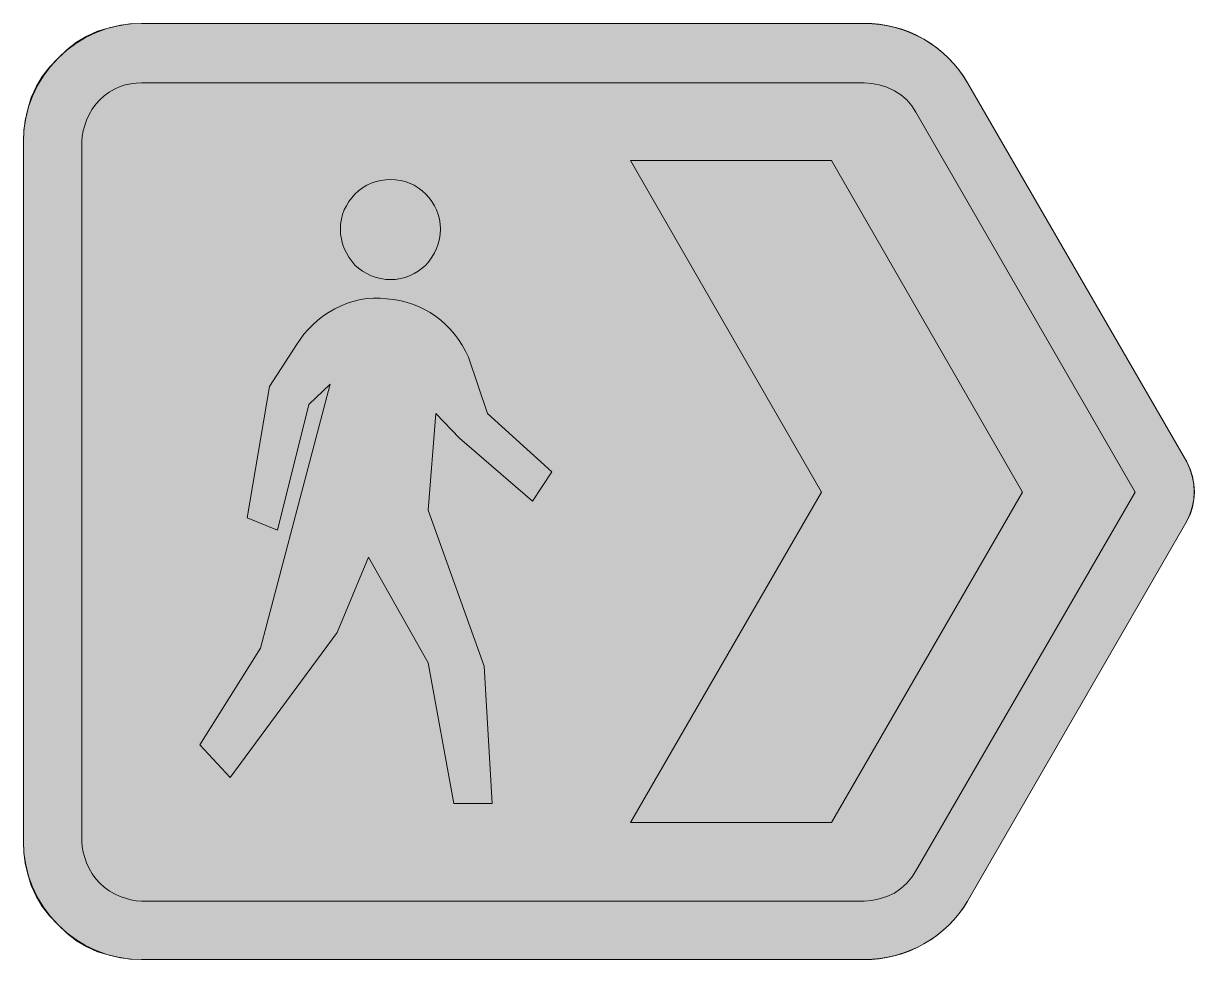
# Model space of a CAD drawing. Header units: metres. Extents: x 127 to 440, y 14 to 264.
import ezdxf

# ---------------------------------------------------------------- set-up
doc = ezdxf.new("R2010")
doc.units = ezdxf.units.M
for name, color, linetype, true_color in [('FILL_BLUE_0000FF', 7, 'Continuous', 0x0000ff), ('FILL_WHITE_FFFFFF', 7, 'Continuous', 0xffffff), ('STROKE_BLUE_0000FF', 7, 'Continuous', 0x0000ff)]:
    doc.layers.add(name, color=color, linetype=linetype, true_color=true_color)

msp = doc.modelspace()

# ---------------------------------------------------------------- hatches: boundary and pattern name
at = {"layer": 'FILL_BLUE_0000FF', "true_color": 0x0000ff}
h = msp.add_hatch(color=7, dxfattribs=at)
h.dxf.hatch_style = 1
h.paths.add_polyline_path([(157.15, 30.1), (155.7, 30.37), (152.85, 31.2), (151.33, 31.93), (149.92, 32.78), (148.63, 33.73), (147.45, 34.8), (146.38, 35.98), (145.42, 37.27), (144.58, 38.68), (143.85, 40.2), (143.02, 43.05), (142.75, 44.5), (142.65, 45.9), (142.65, 232.8), (142.75, 234.2), (143.02, 235.65), (143.85, 238.5), (144.58, 240.02), (145.42, 241.42), (146.38, 242.72), (147.45, 243.9), (148.63, 244.97), (149.92, 245.92), (151.33, 246.77), (152.85, 247.5), (154.25, 247.89), (155.7, 248.18), (157.15, 248.34), (158.55, 248.4), (351.45, 248.4), (353.47, 248.28), (355.5, 247.91), (357.52, 247.26), (359.55, 246.3), (361.28, 245.24), (362.85, 243.9), (364.19, 242.33), (365.25, 240.6), (423.75, 139.2), (365.25, 38.1), (364.19, 36.36), (362.85, 34.76), (361.28, 33.33), (359.55, 32.1), (357.52, 31.27), (355.5, 30.6), (353.47, 30.16), (351.45, 30), (158.55, 30), (157.15, 30.1)])
at = {"layer": 'FILL_WHITE_FFFFFF', "true_color": 0xffffff}
h = msp.add_hatch(color=7, dxfattribs=at)
h.dxf.hatch_style = 1
h.paths.add_polyline_path([(351.45, 264.3), (353.47, 264.24), (355.5, 264.07), (357.51, 263.76), (359.51, 263.33), (361.5, 262.75), (363.47, 262.02), (365.42, 261.14), (367.35, 260.1), (369.21, 258.93), (370.95, 257.68), (372.58, 256.35), (374.1, 254.93), (375.51, 253.42), (376.8, 251.83), (377.98, 250.16), (379.05, 248.4), (437.55, 147.3), (438.38, 145.44), (439.05, 143.47), (439.49, 141.39), (439.65, 139.2), (439.49, 137.18), (439.05, 135.19), (438.38, 133.25), (437.55, 131.4), (379.05, 30), (377.98, 28.33), (376.8, 26.7), (375.51, 25.13), (374.1, 23.63), (372.58, 22.21), (370.95, 20.89), (369.21, 19.68), (367.35, 18.6), (365.42, 17.56), (363.47, 16.68), (361.5, 15.95), (359.51, 15.37), (357.51, 14.94), (355.5, 14.63), (353.47, 14.46), (351.45, 14.4), (158.55, 14.4), (155.79, 14.52), (152.92, 14.89), (149.94, 15.54), (146.85, 16.5), (143.99, 17.79), (141.26, 19.42), (138.71, 21.39), (136.35, 23.7), (134.04, 26.06), (132.07, 28.61), (130.44, 31.34), (129.15, 34.2), (128.19, 37.17), (127.54, 40.16), (127.17, 43.1), (127.05, 45.9), (127.05, 232.8), (127.17, 235.56), (127.54, 238.42), (128.19, 241.41), (129.15, 244.5), (130.44, 247.36), (132.07, 250.09), (134.04, 252.64), (136.35, 255), (138.71, 257.31), (141.26, 259.27), (143.99, 260.91), (146.85, 262.2), (149.94, 263.16), (152.92, 263.81), (155.79, 264.18), (158.55, 264.3), (351.45, 264.3)])
h = msp.add_hatch(color=7, dxfattribs=at)
h.dxf.hatch_style = 1
h.paths.add_polyline_path([(289.05, 51), (340.05, 139.2), (289.05, 227.7), (342.75, 227.7), (393.75, 139.2), (342.75, 51), (289.05, 51)])
h = msp.add_hatch(color=7, dxfattribs=at)
h.dxf.hatch_style = 1
h.paths.add_polyline_path([(238.28, 208.06), (238.08, 206.76), (237.75, 205.49), (237.3, 204.26), (236.74, 203.07), (236.07, 201.93), (235.31, 200.84), (234.45, 199.8), (233.5, 198.94), (232.45, 198.18), (231.32, 197.51), (230.14, 196.95), (228.91, 196.5), (227.66, 196.17), (226.4, 195.97), (225.15, 195.9), (223.8, 195.97), (222.47, 196.17), (221.16, 196.5), (219.9, 196.95), (218.69, 197.51), (217.56, 198.18), (216.5, 198.94), (215.55, 199.8), (214.69, 200.84), (213.93, 201.93), (213.26, 203.07), (212.7, 204.26), (212.25, 205.49), (211.92, 206.76), (211.72, 208.06), (211.65, 209.4), (211.72, 210.73), (211.92, 212.03), (212.25, 213.29), (212.7, 214.5), (213.26, 215.65), (213.93, 216.74), (214.69, 217.76), (215.55, 218.7), (216.5, 219.64), (217.56, 220.45), (218.69, 221.12), (219.9, 221.66), (221.16, 222.08), (222.47, 222.37), (223.8, 222.54), (225.15, 222.6), (226.4, 222.54), (227.66, 222.37), (228.91, 222.08), (230.14, 221.66), (231.32, 221.12), (232.45, 220.45), (233.5, 219.64), (234.45, 218.7), (235.31, 217.76), (236.07, 216.74), (236.74, 215.65), (237.3, 214.5), (237.75, 213.29), (238.08, 212.03), (238.28, 210.73), (238.35, 209.4), (238.28, 208.06)])
h = msp.add_hatch(color=7, dxfattribs=at)
h.dxf.hatch_style = 1
h.paths.add_polyline_path([(235.05, 93.6), (219.15, 121.8), (210.75, 101.7), (182.25, 63), (174.15, 71.7), (190.35, 97.5), (208.95, 168), (203.25, 162.6), (194.85, 129), (186.75, 132.3), (192.75, 167.4), (199.95, 178.5), (200.89, 179.93), (201.92, 181.31), (203.05, 182.62), (204.26, 183.86), (205.58, 185.04), (207, 186.14), (208.52, 187.16), (210.15, 188.1), (211.85, 188.93), (213.57, 189.62), (215.31, 190.17), (217.05, 190.58), (218.79, 190.84), (220.53, 190.97), (222.25, 190.95), (223.95, 190.8), (225.74, 190.62), (227.49, 190.33), (229.2, 189.91), (230.87, 189.37), (232.5, 188.73), (234.07, 187.97), (235.58, 187.11), (237.04, 186.15), (238.42, 185.09), (239.74, 183.93), (240.98, 182.69), (242.13, 181.35), (243.2, 179.93), (244.18, 178.43), (245.07, 176.85), (245.85, 175.2), (250.95, 160.2), (268.05, 144.6), (262.95, 136.8), (243.45, 153.6), (237.15, 160.2), (235.05, 134.4), (250.05, 92.7), (252.15, 56.1), (241.95, 56.1), (235.05, 93.6)])

# ---------------------------------------------------------------- linework, layer by layer
at = {"layer": 'FILL_BLUE_0000FF', "lineweight": 0, "true_color": 0x0000ff}
msp.add_lwpolyline([(157.15, 30.1), (155.7, 30.37), (152.85, 31.2), (151.33, 31.93), (149.92, 32.78), (148.63, 33.73), (147.45, 34.8), (146.38, 35.98), (145.42, 37.27), (144.58, 38.68), (143.85, 40.2), (143.02, 43.05), (142.75, 44.5), (142.65, 45.9), (142.65, 232.8), (142.75, 234.2), (143.02, 235.65), (143.85, 238.5), (144.58, 240.02), (145.42, 241.42), (146.38, 242.72), (147.45, 243.9), (148.63, 244.97), (149.92, 245.92), (151.33, 246.77), (152.85, 247.5), (154.25, 247.89), (155.7, 248.18), (157.15, 248.34), (158.55, 248.4), (351.45, 248.4), (353.47, 248.28), (355.5, 247.91), (357.52, 247.26), (359.55, 246.3), (361.28, 245.24), (362.85, 243.9), (364.19, 242.33), (365.25, 240.6), (423.75, 139.2), (365.25, 38.1), (364.19, 36.36), (362.85, 34.76), (361.28, 33.33), (359.55, 32.1), (357.52, 31.27), (355.5, 30.6), (353.47, 30.16), (351.45, 30), (158.55, 30)], close=True, dxfattribs=at)
at = {"layer": 'FILL_WHITE_FFFFFF', "lineweight": 0, "true_color": 0xffffff}
for points in [[(351.45, 264.3), (353.47, 264.24), (355.5, 264.07), (357.51, 263.76), (359.51, 263.33), (361.5, 262.75), (363.47, 262.02), (365.42, 261.14), (367.35, 260.1), (369.21, 258.93), (370.95, 257.68), (372.58, 256.35), (374.1, 254.93), (375.51, 253.42), (376.8, 251.83), (377.98, 250.16), (379.05, 248.4), (437.55, 147.3), (438.38, 145.44), (439.05, 143.47), (439.49, 141.39), (439.65, 139.2), (439.49, 137.18), (439.05, 135.19), (438.38, 133.25), (437.55, 131.4), (379.05, 30), (377.98, 28.33), (376.8, 26.7), (375.51, 25.13), (374.1, 23.63), (372.58, 22.21), (370.95, 20.89), (369.21, 19.68), (367.35, 18.6), (365.42, 17.56), (363.47, 16.68), (361.5, 15.95), (359.51, 15.37), (357.51, 14.94), (355.5, 14.63), (353.47, 14.46), (351.45, 14.4), (158.55, 14.4), (155.79, 14.52), (152.92, 14.89), (149.94, 15.54), (146.85, 16.5), (143.99, 17.79), (141.26, 19.42), (138.71, 21.39), (136.35, 23.7), (134.04, 26.06), (132.07, 28.61), (130.44, 31.34), (129.15, 34.2), (128.19, 37.17), (127.54, 40.16), (127.17, 43.1), (127.05, 45.9), (127.05, 232.8), (127.17, 235.56), (127.54, 238.42), (128.19, 241.41), (129.15, 244.5), (130.44, 247.36), (132.07, 250.09), (134.04, 252.64), (136.35, 255), (138.71, 257.31), (141.26, 259.27), (143.99, 260.91), (146.85, 262.2), (149.94, 263.16), (152.92, 263.81), (155.79, 264.18), (158.55, 264.3)], [(238.28, 208.06), (238.08, 206.76), (237.75, 205.49), (237.3, 204.26), (236.74, 203.07), (236.07, 201.93), (235.31, 200.84), (234.45, 199.8), (233.5, 198.94), (232.45, 198.18), (231.32, 197.51), (230.14, 196.95), (228.91, 196.5), (227.66, 196.17), (226.4, 195.97), (225.15, 195.9), (223.8, 195.97), (222.47, 196.17), (221.16, 196.5), (219.9, 196.95), (218.69, 197.51), (217.56, 198.18), (216.5, 198.94), (215.55, 199.8), (214.69, 200.84), (213.93, 201.93), (213.26, 203.07), (212.7, 204.26), (212.25, 205.49), (211.92, 206.76), (211.72, 208.06), (211.65, 209.4), (211.72, 210.73), (211.92, 212.03), (212.25, 213.29), (212.7, 214.5), (213.26, 215.65), (213.93, 216.74), (214.69, 217.76), (215.55, 218.7), (216.5, 219.64), (217.56, 220.45), (218.69, 221.12), (219.9, 221.66), (221.16, 222.08), (222.47, 222.37), (223.8, 222.54), (225.15, 222.6), (226.4, 222.54), (227.66, 222.37), (228.91, 222.08), (230.14, 221.66), (231.32, 221.12), (232.45, 220.45), (233.5, 219.64), (234.45, 218.7), (235.31, 217.76), (236.07, 216.74), (236.74, 215.65), (237.3, 214.5), (237.75, 213.29), (238.08, 212.03), (238.28, 210.73), (238.35, 209.4)]]:
    msp.add_lwpolyline(points, close=True, dxfattribs=at)
at = {"layer": 'FILL_WHITE_FFFFFF', "lineweight": 0, "true_color": 0x0000ff}
for points in [[(289.05, 51), (340.05, 139.2), (289.05, 227.7), (342.75, 227.7), (393.75, 139.2), (342.75, 51)], [(235.05, 93.6), (219.15, 121.8), (210.75, 101.7), (182.25, 63), (174.15, 71.7), (190.35, 97.5), (208.95, 168), (203.25, 162.6), (194.85, 129), (186.75, 132.3), (192.75, 167.4), (199.95, 178.5), (200.89, 179.93), (201.92, 181.31), (203.05, 182.62), (204.26, 183.86), (205.58, 185.04), (207, 186.14), (208.52, 187.16), (210.15, 188.1), (211.85, 188.93), (213.57, 189.62), (215.31, 190.17), (217.05, 190.58), (218.79, 190.84), (220.53, 190.97), (222.25, 190.95), (223.95, 190.8), (225.74, 190.62), (227.49, 190.33), (229.2, 189.91), (230.87, 189.37), (232.5, 188.73), (234.07, 187.97), (235.58, 187.11), (237.04, 186.15), (238.42, 185.09), (239.74, 183.93), (240.98, 182.69), (242.13, 181.35), (243.2, 179.93), (244.18, 178.43), (245.07, 176.85), (245.85, 175.2), (250.95, 160.2), (268.05, 144.6), (262.95, 136.8), (243.45, 153.6), (237.15, 160.2), (235.05, 134.4), (250.05, 92.7), (252.15, 56.1), (241.95, 56.1)]]:
    msp.add_lwpolyline(points, close=True, dxfattribs=at)
at = {"layer": 'STROKE_BLUE_0000FF', "lineweight": 0, "true_color": 0x0000ff}
msp.add_lwpolyline([(351.45, 14.4), (158.55, 14.4), (155.42, 14.55), (152.34, 15.01), (149.34, 15.76), (146.44, 16.8), (143.66, 18.12), (141.04, 19.72), (138.6, 21.58), (136.35, 23.7), (134.23, 25.95), (132.37, 28.39), (130.77, 31.01), (129.45, 33.79), (128.41, 36.69), (127.66, 39.69), (127.2, 42.77), (127.05, 45.9), (127.05, 232.8), (127.2, 235.93), (127.66, 239.01), (128.41, 242.01), (129.45, 244.91), (130.77, 247.69), (132.37, 250.31), (134.23, 252.75), (136.35, 255), (138.6, 257.12), (141.04, 258.98), (143.66, 260.58), (146.44, 261.9), (149.34, 262.94), (152.34, 263.69), (155.42, 264.15), (158.55, 264.3), (351.45, 264.3), (353.58, 264.23), (355.68, 264.02), (357.74, 263.68), (359.77, 263.21), (361.75, 262.61), (363.69, 261.88), (365.57, 261.03), (367.39, 260.06), (369.14, 258.98), (370.82, 257.78), (372.42, 256.47), (373.94, 255.06), (375.36, 253.54), (376.7, 251.93), (377.93, 250.21), (379.05, 248.4), (437.55, 147.3), (438.44, 145.35), (439.07, 143.34), (439.45, 141.29), (439.57, 139.24), (439.45, 137.2), (439.07, 135.19), (438.44, 133.25), (437.55, 131.4), (379.05, 30), (377.93, 28.24), (376.7, 26.57), (375.36, 25), (373.94, 23.51), (372.42, 22.13), (370.82, 20.85), (369.14, 19.67), (367.39, 18.6), (365.57, 17.64), (363.69, 16.8), (361.75, 16.08), (359.77, 15.49), (357.74, 15.02), (355.68, 14.68), (353.58, 14.47), (351.45, 14.4)], dxfattribs=at)

doc.saveas('drawing.dxf')
